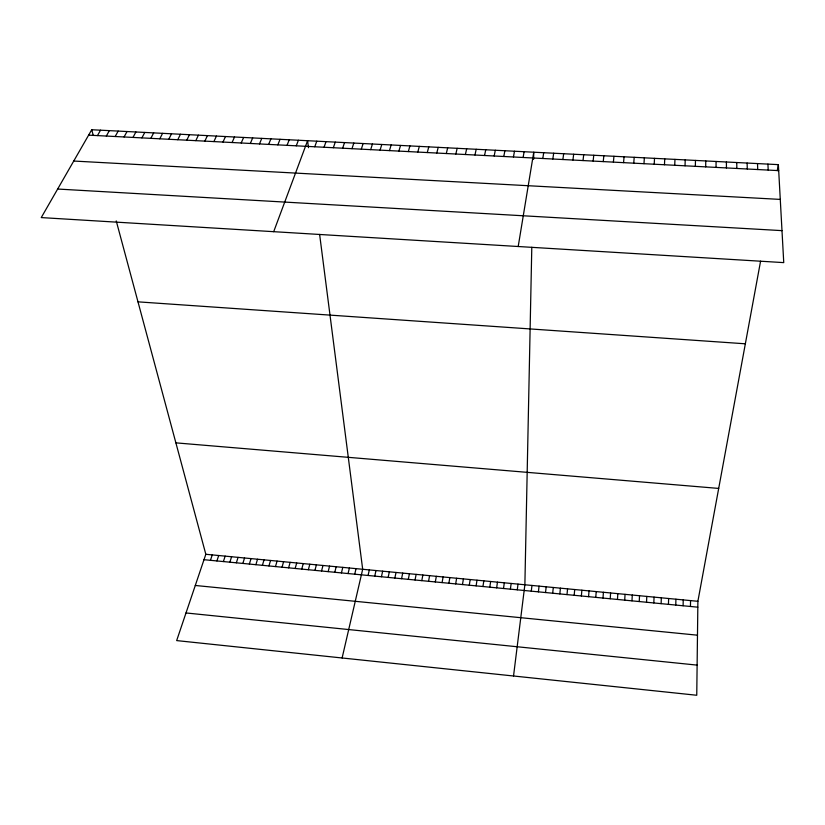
<?xml version="1.0" encoding="UTF-8"?>
<svg xmlns="http://www.w3.org/2000/svg" width="825" height="825" viewBox="0 0 825 825"><rect width="100%" height="100%" fill="white"/><g stroke="black" fill="none" stroke-linecap="round" stroke-linejoin="round"><path stroke-width="1.24" d="M716.059 167.403L716.059 161.473M705.695 166.867L705.757 160.947M760.578 261.164L697.888 601.301L696.754 695.258L176.663 640.592L205.827 554.287L116.242 220.925M690.453 606.478L690.556 600.6M695.351 166.341L695.465 160.421M531.795 247.283L524.875 584.77L513.532 675.995M533.6 159.318L533.754 152.202L518.203 246.51M683.1 605.767L683.234 599.909M675.768 605.065L675.923 599.208M685.039 165.804L685.204 159.895M668.446 604.354L668.621 598.507M661.124 603.653L661.33 597.816M674.737 165.278L674.953 159.38M653.823 602.951L654.06 597.114M646.532 602.25L646.79 596.423M664.465 164.742L664.733 158.864M639.241 601.549L639.53 595.732M631.971 600.847L632.29 595.042M654.204 164.216L654.534 158.338M624.711 600.157L625.051 594.351M617.461 599.455L617.832 593.66M643.974 163.69L644.356 157.822M610.222 598.764L610.613 592.969M602.993 598.063L603.415 592.278M633.765 163.164L634.198 157.307M595.774 597.372L596.217 591.587M623.566 162.649L624.061 156.791M588.565 596.681L589.04 590.906M581.367 595.99L581.873 590.215M613.398 162.123L613.944 156.276M574.179 595.299L574.705 589.535M567.002 594.608L567.559 588.854M603.25 161.597L603.838 155.77M559.835 593.917L560.423 588.173M552.688 593.227L553.286 587.493M545.542 592.536L546.171 586.812M593.123 161.081L593.763 155.255M538.405 591.855L539.065 586.132M531.279 591.174L531.97 585.451M583.017 160.555L583.708 154.739M572.932 160.04L573.674 154.234M517.275 589.823L518.007 584.121M510.397 589.163L511.149 583.461M503.518 588.503L504.302 582.811M562.867 159.524L563.671 153.728M496.65 587.843L497.465 582.151M489.802 587.183L490.638 581.501M552.822 159.008L553.678 153.213M482.955 586.523L483.811 580.852M476.118 585.863L477.005 580.202M542.798 158.493L543.706 152.708M469.291 585.214L470.198 579.552M462.474 584.554L463.413 578.903M455.668 583.904L456.627 578.253M448.872 583.244L449.852 577.603M523.112 157.482L524.112 151.718M442.087 582.594L443.097 576.953M435.311 581.945L436.343 576.314M513.439 156.987L514.491 151.222M777.253 170.662L778.367 164.639L91.73 129.742L41.25 217.583L783.75 262.618L778.367 164.639M428.546 581.295L429.598 575.664M421.792 580.645L422.864 575.025M503.786 156.482L504.89 150.738M415.037 579.996L416.14 574.386M408.303 579.346L409.427 573.736M494.165 155.987L495.309 150.253M401.569 578.696L402.713 573.097M484.553 155.502L485.739 149.768M394.845 578.047L396.021 572.457M388.142 577.407L389.338 571.818M474.952 155.007L476.2 149.284M381.439 576.757L382.656 571.178M374.746 576.118L375.983 570.549M465.382 154.512L466.672 148.799M368.063 575.479L369.332 569.91M342.117 657.979L362.68 569.271L319.626 234.424M455.833 154.017L457.163 148.314M354.729 574.19L356.039 568.642M348.067 573.55L349.408 568.002M446.294 153.532L447.676 147.83M341.426 572.911L342.787 567.373M334.795 572.272L336.177 566.744M436.776 153.037L438.209 147.345M328.164 571.643L329.567 566.105M321.544 571.003L322.977 565.476M427.278 152.553L428.763 146.871M314.944 570.364L316.387 564.847M308.344 569.735L309.818 564.217M417.801 152.068L419.327 146.386M301.754 569.095L303.249 563.599M295.175 568.466L296.691 562.97M408.344 151.583L409.912 145.912M288.595 567.837L290.142 562.341M282.037 567.208L283.604 561.712M398.898 151.099L400.517 145.437M275.488 566.569L277.066 561.093M268.94 565.94L270.548 560.474M389.472 150.614L391.143 144.963M262.402 565.311L264.031 559.845M255.884 564.692L257.534 559.226M380.077 150.129L381.789 144.478M249.367 564.063L251.037 558.607M370.683 149.645L372.446 144.004M242.859 563.434L244.551 557.989M236.352 562.815L238.074 557.37M361.319 149.16L363.124 143.529M229.866 562.186L231.608 556.751M223.389 561.567L225.153 556.132M216.913 560.938L218.697 555.514M351.976 148.686L353.822 143.065M210.447 560.319L212.262 554.895M342.643 148.201L344.541 142.591M333.331 147.727L335.27 142.117M324.039 147.242L326.019 141.653M314.758 146.767L316.79 141.178M273.694 231.681L307.581 140.714L308.478 147.706M296.268 145.819L298.382 140.25M287.038 145.344L289.214 139.776M277.839 144.87L280.046 139.312M268.651 144.396L270.909 138.847M259.483 143.921L261.783 138.383M250.336 143.457L252.677 137.919M241.209 142.983L243.592 137.466M232.093 142.519L234.517 137.002M222.998 142.055L225.472 136.537M213.912 141.58L216.428 136.084M204.858 141.116L207.415 135.62M195.814 140.652L198.412 135.166M186.78 140.188L189.43 134.712M177.777 139.724L180.458 134.248M168.785 139.26L171.517 133.794M159.813 138.806L162.577 133.341M150.851 138.342L153.667 132.887M141.91 137.878L144.767 132.443M132.99 137.424L135.888 131.99M124.08 136.96L127.019 131.536M115.191 136.507L118.171 131.093M106.322 136.053L109.343 130.639M97.474 135.599L100.526 130.195M88.636 135.145L778.697 170.62M73.745 161.04L780.275 199.403M57.657 189.038L781.997 230.639M137.981 301.847L745.346 343.798M175.88 442.86L718.688 488.421M205.827 554.287L697.888 601.301M203.992 559.701L697.816 607.179M195.288 585.472L697.476 635.188M185.996 612.954L697.115 665.115M91.73 129.742L93.277 135.486M767.931 164.103L768.199 170.084M757.515 163.577L757.732 169.537M747.12 163.051L747.275 169.001M736.746 162.515L736.849 168.465M726.392 161.989L726.443 167.939"/></g></svg>
